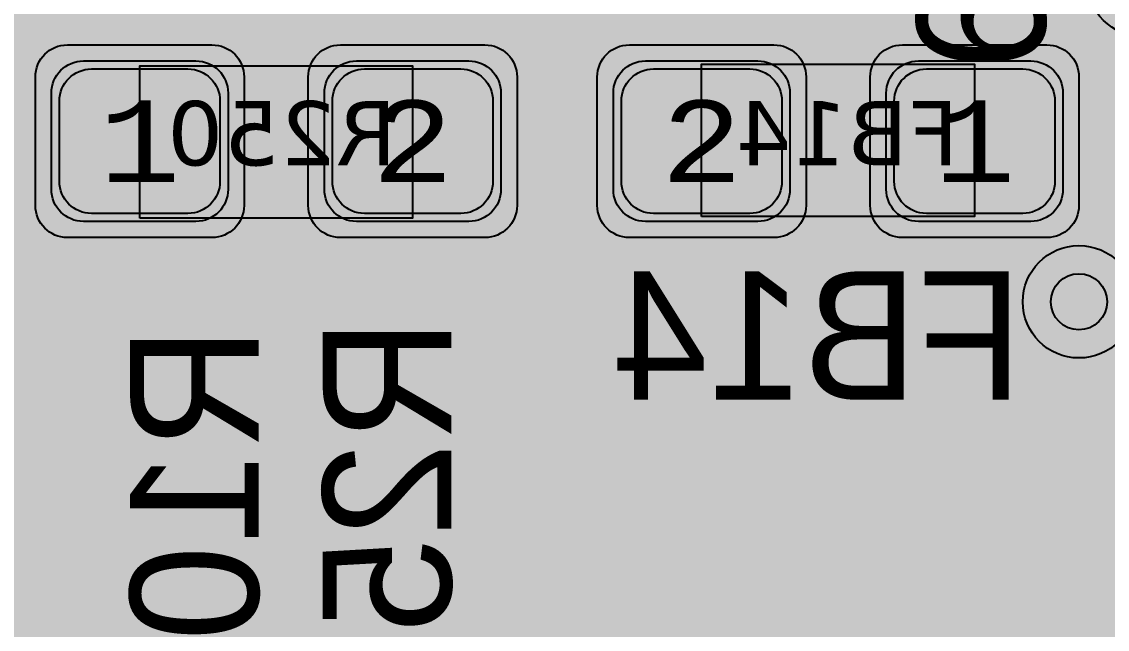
# Model space of a CAD drawing. Extents: x -98 to 119, y -207 to 98.
# Drawn here: x 27.41 to 34.18, y 15.96 to 19.74 of the extents above; entities that cross this region are included whole.
import ezdxf
from ezdxf.enums import TextEntityAlignment as Align

# ---------------------------------------------------------------- set-up
doc = ezdxf.new("R2010")
doc.units = 0
doc.header["$MEASUREMENT"] = 0
for name, color, linetype in [('ASSEMBLY_OUTLINES_BTM', 191, 'CONTINUOUS'), ('ASSEMBLY_PART_NUMBERS_BTM', 191, 'CONTINUOUS'), ('ASSEMBLY_PART_NUMBERS_TOP', 102, 'CONTINUOUS'), ('ASSEMBLY_REF_DES_BTM', 191, 'CONTINUOUS'), ('BOARD_OUTLINE', 10, 'CONTINUOUS'), ('DRILL_DRAWING', 21, 'CONTINUOUS'), ('GENERATED_SILKSCREEN_BTM', 255, 'CONTINUOUS'), ('GENERATED_SILKSCREEN_TOP', 140, 'CONTINUOUS'), ('MANUFACTURING_OUTLINES', 10, 'CONTINUOUS'), ('PART_PADS_SMD_BTM', 230, 'CONTINUOUS'), ('PIN_NUMBERS_BTM', 8, 'CONTINUOUS'), ('PIN_NUMBERS_TOP', 8, 'CONTINUOUS'), ('PLACEMENT_OUTLINES_BTM', 222, 'CONTINUOUS'), ('PLANE_DATA_LAYER_BOTTOM', 230, 'CONTINUOUS'), ('PLANE_DATA_LAYER_TOP', 150, 'CONTINUOUS'), ('PLANE_SHAPES_LAYER_BOTTOM', 230, 'CONTINUOUS'), ('PLANE_SHAPES_LAYER_TOP', 150, 'CONTINUOUS'), ('ROUTE_BORDER', 151, 'CONTINUOUS'), ('SILKSCREEN_OUTLINES_BTM', 211, 'CONTINUOUS'), ('SILKSCREEN_REF_DES_BTM', 211, 'CONTINUOUS'), ('SILKSCREEN_REF_DES_TOP', 150, 'CONTINUOUS'), ('SOLDERMASK_PADS_BTM', 12, 'CONTINUOUS'), ('SOLDERPASTE_PADS_BTM', 12, 'CONTINUOUS'), ('TRACES_LAYER_BOTTOM', 230, 'CONTINUOUS'), ('TRACES_LAYER_TOP', 150, 'CONTINUOUS'), ('VIA_HOLES_LAYER_BOTTOM', 30, 'CONTINUOUS'), ('VIA_HOLES_LAYER_TOP', 30, 'CONTINUOUS'), ('VIA_PADS_LAYER_BOTTOM', 230, 'CONTINUOUS'), ('VIA_PADS_LAYER_TOP', 150, 'CONTINUOUS')]:
    doc.layers.add(name, color=color, linetype=linetype)
doc.styles.add('COURIER_NEW', font='COUR.TTF')
doc.styles.add('VERDANA', font='verdana.TTF')
doc.styles.add('VERIBEST_GERBER_0', font='txt')

msp = doc.modelspace()

# ---------------------------------------------------------------- hatches: boundary and pattern name
at = {"layer": 'PLANE_DATA_LAYER_BOTTOM'}
h = msp.add_hatch(color=256, dxfattribs=at)
h.paths.add_polyline_path([(-96.5, 0, -1), (96.5, 0, -1)], flags=0)
h.paths.add_polyline_path([(92.251979, -7.43598, 0.72698816), (92.479659, -3.637852, -0.30860979), (92.431259, -3.566904, -0.00963525), (92.431316, -3.563968, 0.00963501), (92.5, -0.000006), (92.5, 0.000001, 0.05332526), (90.407665, 19.562826, -0.05332692), (90.405941, 19.578942), (90.405941, 19.578943, -0.23821791), (90.436919, 19.640273, 0.66175504), (89.584154, 23.221888, -0.29529758), (89.523137, 23.277841, 0.02240102), (87.08146, 31.194059, -0.0862063), (87.076996, 31.219756), (87.076996, 31.219757, -0.21018391), (87.101696, 31.275919, 0.67938251), (85.774921, 34.749845, -0.30186499), (85.705267, 34.797373, 0.04791583), (77.514669, 50.475005, -0.14530744), (77.502324, 50.516585, -0.1239887), (77.511414, 50.552678, 0.60660899), (75.516892, 53.486368, -0.27423899), (75.44586, 53.517962, 0.02152308), (70.565432, 59.806101, -0.17759524), (70.547363, 59.855368), (70.547363, 59.855369, -0.1118333), (70.5548, 59.888203, 0.66175545), (68.116894, 62.64715, -0.29529737), (68.036725, 62.667806, 0.05833458), (51.722715, 76.687749, -0.24933783), (51.689123, 76.750923), (51.689123, 76.750924, -0.06075989), (51.691357, 76.76924, 0.7149664), (48.509213, 78.818582, -0.31487112), (48.42205, 78.81342, 0.02280668), (41.042088, 82.896302, -0.28513695), (40.999698, 82.964591), (40.999698, 82.964596, -0.00424702), (40.999709, 82.965891, 0.64704661), (37.697353, 84.5176, -0.28975486), (37.616734, 84.505806, 0.05294354), (19.031563, 90.52099, -0.30833592), (18.972104, 90.582877, 0.69698225), (15.284156, 91.27756, -0.30833961), (15.206255, 91.241547, 0.02237069), (6.993138, 92.235275, -0.31520437), (6.925536, 92.290658, 0.71588806), (3.14462, 92.496703, -0.31520526), (3.0714, 92.448994, 0.06346806), (-20.215283, 90.264015, -0.32014225), (-20.296827, 90.298428, 0.72963938), (-23.995319, 89.386755, -0.32014403), (-24.051528, 89.318386, 0.01866354), (-30.645576, 87.275991, -0.30986574), (-30.72878, 87.298418, 0.70117084), (-34.249879, 85.978007, -0.00275269), (-34.249874, 85.977168, -0.30685575), (-34.29782, 85.9064, 0.04916641), (-50.410548, 77.556603, -0.32354836), (-50.499711, 77.561018, 0.73921276), (-53.660594, 75.408706, -0.07516987), (-53.657188, 75.386179), (-53.657188, 75.386178, -0.24247942), (-53.68916, 75.324127, 0.01996774), (-59.527063, 70.80098, -0.29848709), (-59.610009, 70.791065, 0.55672441), (-62.5, 69), (-62.5, 68.999999, 0.08270852), (-62.392031, 68.351756, -0.29848757), (-62.412702, 68.270818, 0.06718659), (-78.279974, 49.27977, -0.27781781), (-78.350169, 49.24438, 0.43635087), (-80.5, 47.25), (-80.5, 47.249999, 0.14146633), (-80.192238, 46.184011, -0.14146588), (-80.180512, 46.143397), (-80.180512, 46.143396, -0.13119073), (-80.190652, 46.105416, 0.01929482), (-83.506407, 39.786053, -0.3122068), (-83.581614, 39.742899, 0.43912347), (-85.75, 37.75, 0.20482962), (-85.131688, 36.303992, -0.20483071), (-85.10813, 36.248899), (-85.10813, 36.248898, -0.10091901), (-85.114214, 36.219062, 0.04809776), (-90.466303, 19.289839, -0.31487042), (-90.530154, 19.230281, 0.71496565), (-91.24073, 15.512631, -0.26937831), (-91.202277, 15.446437), (-91.202277, 15.446436, -0.04192983), (-91.203345, 15.433723, 0.01884133), (-92.106444, 8.523669, -0.32827121), (-92.166453, 8.456161, 0.35402801), (-93.75, 6.5), (-93.75, 6.499999, 0.3147083), (-92.438077, 4.622088, -0.31470689), (-92.388093, 4.55054), (-92.388093, 4.550537, -0.01228575), (-92.388185, 4.546794, 0.01229418), (-92.5, 0.00001), (-92.5, -0.000004, 0.05293339), (-90.438132, -19.421494, -0.32940864), (-90.475468, -19.504015, 0.27173254), (-91.5, -21.25, 0.40159771), (-89.586502, -23.248128, -0.32940451), (-89.516056, -23.305059, 0.02130735), (-87.207653, -30.839509, -0.32217733), (-87.232533, -30.924924, 0.23066593), (-88, -32.499999), (-88, -32.5, 0.43149503), (-85.882787, -34.496562, -0.3221788), (-85.807634, -34.544174, 0.04801617), (-77.643233, -50.277018, -0.30387878), (-77.644537, -50.3618, 0.152519), (-78, -51.499999), (-78, -51.5, 0.48198292), (-75.552374, -53.449264, -0.30388342), (-75.473145, -53.479475, 0.02199125), (-70.483925, -59.90214, -0.3186215), (-70.47622, -59.989968, 0.72539906), (-67.952631, -62.834176, -0.31862421), (-67.866344, -62.852281, 0.06239253), (-50.265124, -77.650932, -0.25435623), (-50.230332, -77.714899), (-50.230332, -77.7149, -0.03445317), (-50.231054, -77.725364, 0.03445193), (-50.25, -78), (-50.25, -78.000001, 0.60330822), (-47.119729, -79.649997, -0.29136265), (-47.037917, -79.64725, 0.02294124), (-39.54278, -83.621879, -0.2900128), (-39.499155, -83.690765), (-39.499155, -83.690766, -0.00713035), (-39.499186, -83.692939, 0.00713296), (-39.5, -83.749994), (-39.5, -83.75, 0.65808296), (-36.126004, -85.203319, -0.29776298), (-36.043963, -85.188513, 0.04901634), (-18.771876, -90.575199, -0.30186131), (-18.712566, -90.635139, 0.67938177), (-15.056336, -91.31372, -0.30186438), (-14.979467, -91.279054, 0.02174912), (-6.993138, -92.235275, -0.31520437), (-6.925536, -92.290658, 0.71588806), (-3.14462, -92.496703, -0.31520526), (-3.0714, -92.448994, 0.06250827), (19.869968, -90.340657, -0.3455664), (19.954737, -90.381493, 0.79435682), (23.75, -89.500001), (23.75, -89.499973, 0.00508686), (23.749586, -89.459281, -0.34558849), (23.806159, -89.384097, 0.02146945), (31.383958, -87.013201, -0.31444693), (31.468175, -87.035889, 0.70013084), (35, -85.75), (35, -85.749988, 0.00909926), (34.998675, -85.677212, -0.00905723), (34.998625, -85.674452), (34.998625, -85.674439, -0.3044722), (35.045955, -85.60392, 0.04798546), (50.721249, -77.353765, -0.31444166), (50.808431, -77.356288, 0.61621831), (54, -75.75), (54, -75.749999, 0.06775817), (53.927211, -75.215343, -0.06775352), (53.924438, -75.194974), (53.924438, -75.194973, -0.24153729), (53.95619, -75.13308, 0.02236582), (60.452055, -70.01285, -0.31311155), (60.538488, -70.003709, 0.71009535), (63.344013, -67.475653, -0.09971759), (63.33807, -67.446151), (63.33807, -67.44615, -0.20692806), (63.362073, -67.390635, 0.05820555), (77.187807, -50.973449, -0.31748667), (77.269693, -50.94147, 0.72222414), (79.294241, -47.729048, -0.17387366), (79.276877, -47.680625, -0.13609457), (79.287761, -47.641379, 0.02052348), (82.926938, -40.980152, -0.3530032), (83.013777, -40.939997, 0.48811211), (85.5, -39), (85.5, -38.999999, 0.2400736), (84.675602, -37.381988, -0.24007295), (84.644192, -37.320342), (84.644192, -37.320341, -0.10410562), (84.650658, -37.289623, 0.05054674), (90.411157, -19.546683, -0.32146983), (90.476988, -19.487077, 0.38127918), (92.25, -17.5, 0.2751437), (91.203224, -15.741772, -0.27514249), (91.163342, -15.674784), (91.163342, -15.674783, -0.04255495), (91.164442, -15.661882, 0.02223578), (92.195155, -7.50356, -0.31919634)], flags=0)
at = {"layer": 'PLANE_DATA_LAYER_TOP'}
h = msp.add_hatch(color=256, dxfattribs=at)
h.paths.add_polyline_path([(48, -1.6738, -0.41421356), (47.9238, -1.75), (43.3262, -1.75, -0.41421356), (43.25, -1.6738), (43.25, 5.749992, 0.41421356), (43.249992, 5.75), (42.38867, 5.75, -0.19891337), (42.334788, 5.772318), (41.003793, 7.103313, -0.13857289), (40.983563, 7.139481, 0.78915542), (39.816437, 7.139481, -0.13857289), (39.796207, 7.103313), (39.715212, 7.022318, -0.19891337), (39.66133, 7), (31.99107, 7, -0.41421356), (31.91487, 7.0762), (31.91487, 7.076201, -0.19890996), (31.937188, 7.130082), (32.220329, 7.413223, 0.19891222), (32.366776, 7.766776), (32.366776, 18.396316, -0.19890996), (32.389094, 18.450197), (33.416579, 19.477682, -0.19891337), (33.470461, 19.5), (34.046107, 19.5, -0.13857401), (34.085987, 19.488731, 0.68080486), (34.97837, 20.15965, -0.06743175), (34.975623, 20.179926, -0.41421356), (35.051823, 20.256126), (37.541395, 20.256126, -0.19891337), (37.595277, 20.233808), (39.02059, 18.808495, -0.19890996), (39.042908, 18.754614), (39.042908, 15.165975, 0.19891237), (39.152743, 14.90081), (39.314695, 14.738859, -0.19890996), (39.337013, 14.684978), (39.337013, 14.684977, -0.26745922), (39.299033, 14.619055, 0.00633186), (39.285984, 14.611268, -0.13856322), (39.246107, 14.6), (37.53867, 14.6, -0.19891337), (37.484788, 14.622318), (34.522318, 17.584788, -0.19890996), (34.5, 17.638669), (34.5, 17.646107, -0.13857401), (34.511269, 17.685987, 0.13857251), (34.6, 18, 1), (33.4, 18, 0.13857251), (33.488731, 17.685987, -0.13857401), (33.5, 17.646107), (33.5, 17.4, 0.19891222), (33.646447, 17.046447), (36.946447, 13.746447, 0.19891222), (37.3, 13.6), (39.246107, 13.6, -0.13857401), (39.285987, 13.588731, 0.42165113), (40.119057, 13.799035, -0.49256871), (40.238859, 13.814695), (40.537003, 13.516551, -0.19890996), (40.559321, 13.46267), (40.559321, 10.178738, 0.19891237), (40.669156, 9.913573), (43.75, 6.83273), (45.477682, 5.105048, -0.19890996), (45.5, 5.051167), (45.5, 4.739242, -0.53839214), (45.393793, 4.669199, 0.5383923), (44, 3.75), (44, 3.749999, 0.96517865), (45.99749, 3.679195, -0.39360831), (46.073499, 3.75), (46.801166, 3.75, -0.19891337), (46.855048, 3.727682), (47.977682, 2.605048, -0.19890996), (48, 2.551167)], flags=0)
h.paths.add_polyline_path([(43.75, 1, -1), (45.75, 1, -1)], flags=0)
at = {"layer": 'PLANE_SHAPES_LAYER_BOTTOM'}
h = msp.add_hatch(color=256, dxfattribs=at)
h.paths.add_polyline_path([(-96.5, 0, -1), (96.5, 0, -1)], flags=0)
h.paths.add_polyline_path([(-92.5, 0, -1), (92.5, 0, -1)], flags=0)
at = {"layer": 'PLANE_SHAPES_LAYER_TOP'}
h = msp.add_hatch(color=256, dxfattribs=at)
h.paths.add_polyline_path([(-96.31345, 0, -1), (96.81345, 0, -1)], flags=0)
h.paths.add_polyline_path([(-92.25, 0, -1), (92.75, 0, -1)], flags=0)
h = msp.add_hatch(color=256, dxfattribs=at)
h.paths.add_polyline_path([(46.25, -35.15), (43.875, -38), (28.75, -38), (32.25, -34.5), (32.25, -30.5), (35.75, -30.5), (35.75, -27), (14.25, -27), (14.25, -24), (-10, -24), (-10, -18.75), (1.75, -18.75), (1.75, -9.25), (-10, -9.25), (-10, 32.75), (1.75, 32.75), (1.75, 34.25), (20.25, 34.25), (20.25, 25.25), (22.25, 23.25), (34.5, 23.25), (34.5, -26.5), (41.25, -26.5), (41.25, -20.5), (46.25, -20.5)])
h.paths.add_polyline_path([(-8.75, 10.25), (-8.75, 19.5), (1.25, 19.5), (1.25, 10.25)], flags=16)
h.paths.add_polyline_path([(6, 27.25), (6, 29.75), (15.45, 29.75), (15.45, 27.25)], flags=16)
at = {"layer": 'VIA_HOLES_LAYER_BOTTOM'}
h = msp.add_hatch(color=256, dxfattribs=at)
edge = h.paths.add_edge_path()
edge.add_arc((34, 18), 0.175, 0, 360)
at = {"layer": 'VIA_HOLES_LAYER_TOP'}
h = msp.add_hatch(color=256, dxfattribs=at)
edge = h.paths.add_edge_path()
edge.add_arc((34, 18), 0.175, 0, 360)

# ---------------------------------------------------------------- linework, layer by layer
at = {"layer": 'ASSEMBLY_OUTLINES_BTM'}
for points in [[(31.65, 18.53), (31.65, 19.48), (33.35, 19.48), (33.35, 18.53)], [(28.15, 18.52), (28.15, 19.47), (29.85, 19.47), (29.85, 18.52)]]:
    msp.add_lwpolyline(points, close=True, dxfattribs=at)
at = {"layer": 'BOARD_OUTLINE', "const_width": 0.1}
msp.add_lwpolyline([(-97.5, 0, -1), (97.5, 0, -1)], format="xyb", close=True, dxfattribs=at)
at = {"layer": 'GENERATED_SILKSCREEN_BTM', "const_width": 0.15}
for points in [[(29.283844, 19.470005, 0.00001164), (29.283836, 19.469995), (28.716164, 19.469995, 0.00001164), (28.716156, 19.470005), (29.283844, 19.470005)], [(32.792098, 19.480005, 0.00001223), (32.792089, 19.479995), (32.207911, 19.479995, 0.00001223), (32.207902, 19.480005), (32.792098, 19.480005)], [(29.292098, 18.519995), (28.707902, 18.519995, 0.00001223), (28.707911, 18.520005), (29.292089, 18.520005, 0.00001223), (29.292098, 18.519995)], [(32.783844, 18.529995), (32.216156, 18.529995, 0.00001164), (32.216164, 18.530005), (32.783836, 18.530005, 0.00001164), (32.783844, 18.529995)]]:
    msp.add_lwpolyline(points, format="xyb", dxfattribs=at)
for points in [[(31.9152, 17.4092), (31.9216, 17.4076), (31.9256, 17.4044), (31.9272, 17.3988), (31.928, 17.3924), (31.9272, 17.3868), (31.9256, 17.3812), (31.9216, 17.3772), (31.9152, 17.3764), (31.6032, 17.3764), (31.5976, 17.3772), (31.5928, 17.3812), (31.5904, 17.3868), (31.5896, 17.3924), (31.5904, 17.3988), (31.5928, 17.4044), (31.5976, 17.4076), (31.6032, 17.4092), (31.744, 17.4092), (31.744, 18.1604), (31.7448, 18.166), (31.7472, 18.17), (31.7512, 18.1724), (31.7568, 18.1732), (31.7608, 18.174), (31.7648, 18.174), (31.768, 18.1724), (31.7712, 18.1692), (31.9272, 17.95), (31.9288, 17.9468), (31.9296, 17.9444), (31.9296, 17.9388), (31.9272, 17.934), (31.9232, 17.93), (31.9184, 17.9268), (31.9128, 17.9252), (31.9096, 17.9252), (31.9072, 17.926), (31.9032, 17.9308), (31.7752, 18.11), (31.7752, 17.4092), (31.9152, 17.4092)], [(31.2472, 17.6676), (30.8168, 18.0964), (30.8168, 17.6676), (31.2472, 17.6676)], [(30.8168, 17.3924), (30.816, 17.386), (30.812, 17.382), (30.8064, 17.3796), (30.8008, 17.3788), (30.7952, 17.3796), (30.7904, 17.382), (30.7864, 17.386), (30.7848, 17.3924), (30.7848, 17.6348), (30.7472, 17.6348), (30.7416, 17.6364), (30.7368, 17.6396), (30.7344, 17.6452), (30.7336, 17.6508), (30.7344, 17.6572), (30.7368, 17.6628), (30.7416, 17.6668), (30.7472, 17.6676), (30.7848, 17.6676), (30.7848, 18.138), (30.7856, 18.142), (30.788, 18.1452), (30.7912, 18.1484), (30.7952, 18.1508), (30.8, 18.1524), (30.8048, 18.1532), (30.8088, 18.1524), (30.8128, 18.1492), (31.2984, 17.6636), (31.3016, 17.6588), (31.3032, 17.654), (31.3024, 17.6492), (31.2992, 17.6436), (31.2976, 17.6396), (31.2944, 17.6372), (31.2912, 17.6356), (31.2872, 17.6348), (30.8168, 17.6348), (30.8168, 17.3924)], [(32.2416, 18.0564), (32.3448, 18.1708), (32.3504, 18.1748), (32.356, 18.1764), (32.7712, 18.1764), (32.7768, 18.1748), (32.7816, 18.1708), (32.7856, 18.166), (32.7872, 18.1604), (32.7872, 17.8108), (32.7872, 17.8084), (32.7872, 17.806), (32.7872, 17.3924), (32.7856, 17.3868), (32.7816, 17.3812), (32.7768, 17.3772), (32.7712, 17.3764), (32.3512, 17.3764), (32.22, 17.4908), (32.2168, 17.4956), (32.2152, 17.502), (32.2152, 17.6732), (32.3328, 17.806), (32.2488, 17.8732), (32.2464, 17.8764), (32.244, 17.8804), (32.2424, 17.8844), (32.2416, 17.8868), (32.2416, 18.0564)], [(32.7536, 18.1436), (32.364, 18.1436), (32.2744, 18.0436), (32.2744, 17.8956), (32.3632, 17.8244), (32.7536, 17.8244), (32.7536, 18.1436)], [(32.9872, 18.1436), (32.9816, 18.1452), (32.9768, 18.1484), (32.9744, 18.154), (32.9736, 18.1596), (32.9744, 18.166), (32.9768, 18.1708), (32.9816, 18.1748), (32.9872, 18.1764), (33.5272, 18.1764), (33.5328, 18.1748), (33.5376, 18.1708), (33.5416, 18.166), (33.5432, 18.1604), (33.5432, 17.3924), (33.5416, 17.3868), (33.5376, 17.382), (33.5328, 17.3796), (33.5272, 17.3788), (33.5208, 17.3796), (33.5152, 17.382), (33.5112, 17.3868), (33.5096, 17.3924), (33.5096, 17.7964), (33.1472, 17.7964), (33.1416, 17.7972), (33.1368, 17.8012), (33.1344, 17.8068), (33.1336, 17.8124), (33.1344, 17.818), (33.1368, 17.8236), (33.1416, 17.8276), (33.1472, 17.8292), (33.5096, 17.8292), (33.5096, 18.1436), (32.9872, 18.1436)], [(29.5908, 17.2256), (29.5892, 17.2232), (29.5852, 17.2224), (29.5812, 17.22), (29.5772, 17.22), (29.4124, 17.22), (29.4084, 17.22), (29.406, 17.2224), (29.4036, 17.2224), (29.4028, 17.2232), (29.402, 17.224), (29.3996, 17.2256), (29.29, 17.3616), (29.2884, 17.3656), (29.2876, 17.368), (29.2868, 17.372), (29.2868, 17.7752), (29.2884, 17.7824), (29.2924, 17.7864), (29.2972, 17.7912), (29.3028, 17.7928), (30.0708, 17.7928), (30.0772, 17.7912), (30.0812, 17.7872), (30.0836, 17.7824), (30.0844, 17.7768), (30.0836, 17.7704), (30.0812, 17.7648), (30.0772, 17.7608), (30.0708, 17.7592), (29.7028, 17.7592), (29.7028, 17.3832), (30.0756, 17.252), (30.0812, 17.2488), (30.0844, 17.2432), (30.0852, 17.2368), (30.0836, 17.232), (30.0812, 17.2272), (30.0764, 17.2232), (30.0716, 17.2208), (30.0652, 17.2224), (29.6924, 17.3536), (29.5908, 17.2256)], [(32.7536, 17.7916), (32.3648, 17.7916), (32.2472, 17.6596), (32.2472, 17.5092), (32.3632, 17.4092), (32.7536, 17.4092), (32.7536, 17.7916)], [(28.3908, 17.1756), (28.3892, 17.1732), (28.3852, 17.1724), (28.3812, 17.17), (28.3772, 17.17), (28.2124, 17.17), (28.2084, 17.17), (28.206, 17.1724), (28.2036, 17.1724), (28.2028, 17.1732), (28.202, 17.174), (28.1996, 17.1756), (28.09, 17.3116), (28.0884, 17.3156), (28.0876, 17.318), (28.0868, 17.322), (28.0868, 17.7252), (28.0884, 17.7324), (28.0924, 17.7364), (28.0972, 17.7412), (28.1028, 17.7428), (28.8708, 17.7428), (28.8772, 17.7412), (28.8812, 17.7372), (28.8836, 17.7324), (28.8844, 17.7268), (28.8836, 17.7204), (28.8812, 17.7148), (28.8772, 17.7108), (28.8708, 17.7092), (28.5028, 17.7092), (28.5028, 17.3332), (28.8756, 17.202), (28.8812, 17.1988), (28.8844, 17.1932), (28.8852, 17.1868), (28.8836, 17.182), (28.8812, 17.1772), (28.8764, 17.1732), (28.8716, 17.1708), (28.8652, 17.1724), (28.4924, 17.3036), (28.3908, 17.1756)], [(28.1196, 17.7092), (28.1196, 17.326), (28.2204, 17.202), (28.3692, 17.202), (28.4708, 17.326), (28.4708, 17.7092), (28.1196, 17.7092)], [(29.3196, 17.7592), (29.3196, 17.376), (29.4204, 17.252), (29.5692, 17.252), (29.6708, 17.376), (29.6708, 17.7592), (29.3196, 17.7592)], [(34.2996, 17.3844), (34.19, 17.25), (34.1892, 17.2476), (34.1884, 17.2452), (34.1876, 17.2444), (34.1868, 17.2412), (34.1868, 16.9716), (34.1876, 16.9676), (34.1884, 16.966), (34.1892, 16.9636), (34.19, 16.9612), (34.2996, 16.826)], [(34.326, 16.8452), (34.2196, 16.9772), (34.2196, 17.2356), (34.3204, 17.3588)], [(29.29, 16.6048), (29.3996, 16.4704), (29.4036, 16.468), (29.4068, 16.4672), (29.4092, 16.4656), (29.4124, 16.4648), (29.522, 16.4648), (29.5244, 16.4656), (29.53, 16.4672), (29.534, 16.468), (29.5356, 16.4704), (29.9684, 17.0032), (30.054, 17.0032), (30.054, 16.4808), (30.0556, 16.4752), (30.0588, 16.4704), (30.0644, 16.468), (30.0708, 16.4672), (30.0764, 16.468), (30.082, 16.4704), (30.0852, 16.4752), (30.0868, 16.4808), (30.0868, 17.02), (30.0852, 17.0264), (30.0812, 17.0304), (30.0772, 17.0344), (30.0708, 17.036), (29.9612, 17.036), (29.9588, 17.0352), (29.9532, 17.0336), (29.9508, 17.032), (29.9492, 17.0304), (29.9476, 17.0288), (29.514, 16.4968), (29.4204, 16.4968), (29.3196, 16.6216), (29.3196, 16.88), (29.426, 17.0104), (29.4276, 17.016), (29.4268, 17.0208), (29.4244, 17.0264), (29.4196, 17.0296), (29.4148, 17.0328), (29.4092, 17.0336), (29.4036, 17.0328), (29.3996, 17.0288), (29.29, 16.8944), (29.2892, 16.8912), (29.2884, 16.8888), (29.2876, 16.888), (29.2868, 16.8848), (29.2868, 16.6152), (29.2876, 16.612), (29.2876, 16.6112), (29.2884, 16.6104), (29.2892, 16.608), (29.29, 16.6048)], [(28.854, 16.8708), (28.8556, 16.8772), (28.8588, 16.8804), (28.8644, 16.8828), (28.8708, 16.8836), (28.8764, 16.8828), (28.882, 16.8804), (28.886, 16.8772), (28.8868, 16.8708), (28.8868, 16.5588), (28.886, 16.5532), (28.882, 16.5484), (28.8764, 16.546), (28.8708, 16.5452), (28.8644, 16.546), (28.8588, 16.5484), (28.8556, 16.5532), (28.854, 16.5588), (28.854, 16.6996), (28.1028, 16.6996), (28.0972, 16.7004), (28.0932, 16.7028), (28.0908, 16.7068), (28.09, 16.7124), (28.0892, 16.7164), (28.0892, 16.7204), (28.0908, 16.7236), (28.094, 16.7268), (28.3132, 16.8828), (28.3188, 16.8852), (28.3244, 16.8852), (28.3292, 16.8828), (28.3332, 16.8788), (28.3364, 16.874), (28.338, 16.8684), (28.338, 16.8652), (28.3364, 16.8628), (28.3348, 16.8604), (28.3324, 16.8588), (28.1532, 16.7308), (28.854, 16.7308), (28.854, 16.8708)], [(34.4324, 16.51), (34.2532, 16.382), (34.954, 16.382)], [(34.954, 16.3508), (34.2028, 16.3508), (34.1972, 16.3516), (34.1932, 16.354), (34.1908, 16.358), (34.19, 16.3636), (34.1892, 16.3676), (34.1892, 16.3716), (34.1908, 16.3748), (34.194, 16.378), (34.4132, 16.534)], [(28.1996, 16.2508), (28.09, 16.1164), (28.0892, 16.1132), (28.0884, 16.1108), (28.0876, 16.11), (28.0868, 16.1068), (28.0868, 15.8372)], [(28.2204, 16.2252), (28.7532, 16.2252), (28.7932, 16.178), (28.162, 15.7908), (28.1196, 15.8436), (28.1196, 16.102), (28.2204, 16.2252)], [(28.8868, 15.8372), (28.8868, 16.1068), (28.886, 16.11), (28.8852, 16.1132), (28.8836, 16.1164), (28.774, 16.2508), (28.7724, 16.2524), (28.7716, 16.254), (28.7692, 16.2556), (28.7636, 16.2572), (28.7612, 16.258), (28.2124, 16.258), (28.2092, 16.2572), (28.2068, 16.2556), (28.2036, 16.254), (28.1996, 16.2508)], [(29.2868, 15.7248), (29.2868, 16.2648), (29.2884, 16.2704), (29.2924, 16.2744), (29.2972, 16.2792), (29.3028, 16.2808), (29.6876, 16.2808), (29.6932, 16.28), (29.6972, 16.2776), (29.6996, 16.2744), (29.7012, 16.2688), (29.7028, 16.2648), (29.7036, 16.2616), (29.7028, 16.2576), (29.7004, 16.2544), (29.594, 16.124), (29.594, 15.8656)], [(29.562, 16.1296), (29.5628, 16.1328), (29.5636, 16.1352), (29.5652, 16.1384), (29.6532, 16.2472), (29.3196, 16.2472), (29.3196, 15.7248)], [(30.0532, 15.8656), (30.0532, 16.124), (29.9476, 16.2544), (29.9452, 16.26), (29.9452, 16.2648), (29.9484, 16.2696), (29.9524, 16.2744), (29.958, 16.2776), (29.9636, 16.2784), (29.9668, 16.2784), (29.9692, 16.2776), (29.9732, 16.2736), (30.0836, 16.1384), (30.0852, 16.136), (30.0852, 16.1328), (30.0868, 16.1296), (30.0868, 15.86)], [(28.814, 16.1524), (28.854, 16.102), (28.854, 15.8436), (28.7532, 15.7188), (28.2204, 15.7188), (28.1828, 15.766), (28.814, 16.1524)], [(29.562, 15.86), (29.562, 16.1296)]]:
    msp.add_lwpolyline(points, dxfattribs=at)
at = {"layer": 'GENERATED_SILKSCREEN_TOP', "const_width": 0.15}
for points in [[(29.3308, 20.1204), (29.1268, 20.1204), (29.026, 19.9972), (29.026, 19.7388), (29.1268, 19.614), (29.3308, 19.614), (29.4324, 19.7388), (29.4324, 19.9972), (29.3308, 20.1204)], [(29.4644, 20.002), (29.4644, 19.7324), (29.4636, 19.7292), (29.4628, 19.7284), (29.4628, 19.7276), (29.462, 19.7252), (29.4612, 19.722), (29.3524, 19.5876), (29.3508, 19.5868), (29.3492, 19.5852), (29.3484, 19.5844), (29.3468, 19.5844), (29.3412, 19.5828), (29.3388, 19.582), (29.1188, 19.582), (29.1148, 19.5828), (29.1116, 19.5844), (29.1084, 19.5852), (29.106, 19.5876), (28.9964, 19.722), (28.9948, 19.726), (28.994, 19.7268), (28.994, 19.7284), (28.994, 19.73), (28.9932, 19.7308), (28.9932, 19.7324), (28.9932, 20.002)], [(29.79, 19.722), (29.6804, 19.5876), (29.6764, 19.5836), (29.67, 19.5828), (29.666, 19.5836), (29.662, 19.5852), (29.658, 19.5876), (29.6548, 19.5916), (29.6524, 19.5956), (29.6516, 19.5996), (29.6516, 19.6036), (29.654, 19.6068), (29.7604, 19.738), (29.7604, 19.9972)], [(29.7932, 20.002), (29.7932, 19.7324), (29.7924, 19.7292), (29.7924, 19.7284), (29.7916, 19.7276), (29.7908, 19.7252), (29.79, 19.722)], [(32.9964, 19.51), (33.106, 19.6444), (33.11, 19.6484), (33.1148, 19.6492), (33.1204, 19.6484), (33.126, 19.6452), (33.1308, 19.642), (33.1332, 19.6364), (33.134, 19.6316), (33.1324, 19.626), (33.026, 19.4956), (33.026, 19.2372), (33.1268, 19.1124), (33.414, 19.1124), (33.326, 19.2212), (33.3244, 19.2244), (33.3236, 19.2252), (33.3228, 19.2276), (33.3228, 19.2308), (33.3228, 19.5004), (33.3228, 19.5036), (33.3252, 19.5084), (33.326, 19.51), (33.4348, 19.6444), (33.4356, 19.646), (33.4372, 19.6476), (33.4396, 19.6492), (33.4452, 19.6508), (33.4484, 19.6516), (33.6676, 19.6516), (33.6716, 19.6508), (33.6748, 19.6492), (33.6772, 19.6476), (33.678, 19.646), (33.6804, 19.6444), (33.79, 19.51), (33.7908, 19.5068), (33.7916, 19.5044), (33.7924, 19.5036), (33.7932, 19.5004), (33.7932, 19.2308), (33.7924, 19.2276), (33.7924, 19.2268), (33.7916, 19.226), (33.7908, 19.2236), (33.79, 19.2204), (33.6804, 19.086), (33.6772, 19.0836), (33.6732, 19.0828), (33.6708, 19.0812), (33.6676, 19.0804), (33.1188, 19.0804), (33.1164, 19.0812), (33.1108, 19.0828), (33.1092, 19.0836), (33.106, 19.086), (32.9964, 19.2204), (32.9948, 19.2244), (32.994, 19.2252), (32.994, 19.2268), (32.994, 19.2284), (32.9932, 19.2292), (32.9932, 19.2308), (32.9932, 19.5004), (32.994, 19.5036), (32.9948, 19.5068), (32.9964, 19.51)], [(33.6596, 19.6188), (33.4564, 19.6188), (33.3548, 19.4956), (33.3548, 19.2372), (33.4564, 19.1124), (33.6596, 19.1124), (33.7604, 19.2372), (33.7604, 19.4956), (33.6596, 19.6188)]]:
    msp.add_lwpolyline(points, dxfattribs=at)
at = {"layer": 'MANUFACTURING_OUTLINES'}
msp.add_circle((0, 0), 97.575405, dxfattribs=at)
at = {"layer": 'PART_PADS_SMD_BTM'}
for points in [[(27.6, 19.3, -0.41421356), (27.8, 19.5), (28.5, 19.5, -0.41421356), (28.7, 19.3), (28.7, 18.7, -0.41421356), (28.5, 18.5), (27.8, 18.5, -0.41421356), (27.6, 18.7)], [(29.3, 19.3, -0.41421356), (29.5, 19.5), (30.2, 19.5, -0.41421356), (30.4, 19.3), (30.4, 18.7, -0.41421356), (30.2, 18.5), (29.5, 18.5, -0.41421356), (29.3, 18.7)], [(32.2, 18.7, -0.41421356), (32, 18.5), (31.3, 18.5, -0.41421356), (31.1, 18.7), (31.1, 19.3, -0.41421356), (31.3, 19.5), (32, 19.5, -0.41421356), (32.2, 19.3)], [(33.9, 18.7, -0.41421356), (33.7, 18.5), (33, 18.5, -0.41421356), (32.8, 18.7), (32.8, 19.3, -0.41421356), (33, 19.5), (33.7, 19.5, -0.41421356), (33.9, 19.3)]]:
    msp.add_lwpolyline(points, format="xyb", close=True, dxfattribs=at)
at = {"layer": 'PLACEMENT_OUTLINES_BTM'}
for points in [[(31.65, 18.53), (31.65, 19.48), (33.35, 19.48), (33.35, 18.53)], [(28.15, 18.52), (28.15, 19.47), (29.85, 19.47), (29.85, 18.52)]]:
    msp.add_lwpolyline(points, close=True, dxfattribs=at)
at = {"layer": 'ROUTE_BORDER'}
msp.add_circle((0, 0), 96.5, dxfattribs=at)
at = {"layer": 'SILKSCREEN_OUTLINES_BTM'}
for points in [[(31.65, 18.53), (31.65, 19.48), (33.35, 19.48), (33.35, 18.53)], [(28.15, 18.52), (28.15, 19.47), (29.85, 19.47), (29.85, 18.52)]]:
    msp.add_lwpolyline(points, close=True, dxfattribs=at)
at = {"layer": 'SOLDERMASK_PADS_BTM'}
for points in [[(27.5, 19.4, -0.41421356), (27.7, 19.6), (28.6, 19.6, -0.41421356), (28.8, 19.4), (28.8, 18.6, -0.41421356), (28.6, 18.4), (27.7, 18.4, -0.41421356), (27.5, 18.6)], [(29.2, 19.4, -0.41421356), (29.4, 19.6), (30.3, 19.6, -0.41421356), (30.5, 19.4), (30.5, 18.6, -0.41421356), (30.3, 18.4), (29.4, 18.4, -0.41421356), (29.2, 18.6)], [(32.3, 18.6, -0.41421356), (32.1, 18.4), (31.2, 18.4, -0.41421356), (31, 18.6), (31, 19.4, -0.41421356), (31.2, 19.6), (32.1, 19.6, -0.41421356), (32.3, 19.4)], [(34, 18.6, -0.41421356), (33.8, 18.4), (32.9, 18.4, -0.41421356), (32.7, 18.6), (32.7, 19.4, -0.41421356), (32.9, 19.6), (33.8, 19.6, -0.41421356), (34, 19.4)]]:
    msp.add_lwpolyline(points, format="xyb", close=True, dxfattribs=at)
at = {"layer": 'SOLDERPASTE_PADS_BTM'}
for points in [[(27.65, 19.25, -0.41421356), (27.85, 19.45), (28.45, 19.45, -0.41421356), (28.65, 19.25), (28.65, 18.75, -0.41421356), (28.45, 18.55), (27.85, 18.55, -0.41421356), (27.65, 18.75)], [(29.35, 19.25, -0.41421356), (29.55, 19.45), (30.15, 19.45, -0.41421356), (30.35, 19.25), (30.35, 18.75, -0.41421356), (30.15, 18.55), (29.55, 18.55, -0.41421356), (29.35, 18.75)], [(32.15, 18.75, -0.41421356), (31.95, 18.55), (31.35, 18.55, -0.41421356), (31.15, 18.75), (31.15, 19.25, -0.41421356), (31.35, 19.45), (31.95, 19.45, -0.41421356), (32.15, 19.25)], [(33.85, 18.75, -0.41421356), (33.65, 18.55), (33.05, 18.55, -0.41421356), (32.85, 18.75), (32.85, 19.25, -0.41421356), (33.05, 19.45), (33.65, 19.45, -0.41421356), (33.85, 19.25)]]:
    msp.add_lwpolyline(points, format="xyb", close=True, dxfattribs=at)
at = {"layer": 'TRACES_LAYER_BOTTOM'}
for points, const_width in [([(43.55, 25.385), (42.5, 25.385), (40.907415, 23.792415), (40.907415, 19.676469), (42.325, 18.258884), (42.325, 17.741116), (41.958884, 17.375), (12.821876, 17.375), (12.021876, 18.175), (11.05, 18.175)], 0.25), ([(43.55, 24.115), (42.5, 24.115), (41.307415, 22.922415), (41.307415, 19.842155), (42.725, 18.42457), (42.725, 17.57543), (42.12457, 16.975), (12.65619, 16.975), (12.10619, 17.525), (11.05, 17.525)], 0.25), ([(11.05, 16.875), (12.190504, 16.875), (12.490504, 16.575), (42.290256, 16.575), (43.125, 17.409744), (43.125, 18.590256), (41.707415, 20.007841), (41.707415, 22.052415), (42.5, 22.845), (43.55, 22.845)], 0.25), ([(11.05, 16.225), (12.144327, 16.225), (12.194327, 16.175), (42.455942, 16.175), (43.525, 17.244058), (43.525, 18.755942), (42.226465, 20.054477), (42.226465, 21.301465), (42.5, 21.575), (43.55, 21.575)], 0.25), ([(22.5, 19.65), (22.5, 18.825), (22.900167, 18.424833), (26.864076, 18.424833), (27.439243, 19), (28.15, 19)], 0.35), ([(34, 18), (33.771074, 18), (33.35, 18.421074), (33.35, 19)], 0.5), ([(31.65, 19), (29.85, 19)], 0.35), ([(33.35, 19), (33.3, 19), (32.227545, 17.927545), (16.956336, 17.927545), (16.883881, 18), (16, 18)], 0.25)]:
    msp.add_lwpolyline(points, dxfattribs=dict(at, const_width=const_width))
at = {"layer": 'TRACES_LAYER_TOP', "const_width": 0.5}
for points in [[(30.6, 6.5), (30.6, 6.519768), (30.619768, 6.519768), (31.866776, 7.766776), (31.866776, 18.634985), (33.231791, 20), (34.4, 20)], [(34, 18), (34, 17.4), (37.3, 14.1), (39.6, 14.1)]]:
    msp.add_lwpolyline(points, dxfattribs=at)
at = {"layer": 'VIA_HOLES_LAYER_BOTTOM'}
msp.add_circle((34, 18), 0.175, dxfattribs=at)
at = {"layer": 'VIA_HOLES_LAYER_TOP'}
msp.add_circle((34, 18), 0.175, dxfattribs=at)
at = {"layer": 'VIA_PADS_LAYER_BOTTOM'}
for centre in [(34.4, 20), (34, 18)]:
    msp.add_circle(centre, 0.35, dxfattribs=at)
at = {"layer": 'VIA_PADS_LAYER_TOP'}
for centre in [(34.4, 20), (34, 18)]:
    msp.add_circle(centre, 0.35, dxfattribs=at)

# ---------------------------------------------------------------- texts
at = {"layer": 'ASSEMBLY_PART_NUMBERS_BTM', "style": 'VERIBEST_GERBER_0', "text_generation_flag": 2}
for s, p in [('CL10B104KB8SFNC', (32.46, 31.75)), ('GRM1885C1H102JA01D', (28.71, 28.25))]:
    msp.add_text(s, height=2.032, rotation=90, dxfattribs=at).set_placement(p, align=Align.TOP_LEFT)
for s, p in [('ERJ-3EKF10R0V', (29, 21.54)), ('MMZ1608A182B', (35.75, 21.54)), ('ERJ-3EKF2100V', (32.25, 21.46)), ('ERJ-3EKF6200V', (50.5, 21.29)), ('MMZ1608A182B', (32.5, 17.96)), ('MMZ1608A182B', (32.5, 16.46)), ('ERJ-3EKF10R0V', (39, 16.46))]:
    msp.add_text(s, height=2.032, dxfattribs=at).set_placement(p, align=Align.TOP_LEFT)
at = {"layer": 'ASSEMBLY_PART_NUMBERS_TOP', "style": 'VERIBEST_GERBER_0'}
for p in [(28.21, 24.25), (30.71, 23.75)]:
    msp.add_text('ERJ-3GEY0R00V', height=2.032, rotation=270, dxfattribs=at).set_placement(p, align=Align.TOP_LEFT)
at = {"layer": 'ASSEMBLY_REF_DES_BTM', "style": 'VERDANA', "text_generation_flag": 2}
for s, p in [('R250', (29.75, 19.25)), ('FB14', (33.25, 19.25))]:
    msp.add_text(s, height=0.4, dxfattribs=at).set_placement(p, align=Align.TOP_LEFT)
at = {"layer": 'DRILL_DRAWING', "style": 'VERIBEST_GERBER_0'}
for p in [(34.4, 20), (34, 18)]:
    msp.add_text('A', height=2, dxfattribs=at).set_placement(p, align=Align.MIDDLE_CENTER)
at = {"layer": 'PIN_NUMBERS_BTM', "style": 'COURIER_NEW'}
for s, p in [('1', (28.15, 19)), ('2', (29.85, 19)), ('2', (31.65, 19)), ('1', (33.35, 19))]:
    msp.add_text(s, height=0.508, dxfattribs=at).set_placement(p, align=Align.MIDDLE_CENTER)
at = {"layer": 'PIN_NUMBERS_TOP', "style": 'COURIER_NEW'}
for s, p in [('1', (28.15, 19)), ('2', (29.85, 19)), ('2', (31.65, 19)), ('1', (33.35, 19))]:
    msp.add_text(s, height=0.508, dxfattribs=at).set_placement(p, align=Align.MIDDLE_CENTER)
at = {"layer": 'SILKSCREEN_REF_DES_BTM', "style": 'VERIBEST_GERBER_0', "text_generation_flag": 2}
msp.add_text('FB14', height=0.8, dxfattribs=at).set_placement((33.65, 18.19), align=Align.TOP_LEFT)
for s, p in [('R259', (29.29, 17.9)), ('R101', (28.09, 17.85))]:
    msp.add_text(s, height=0.8, rotation=90, dxfattribs=at).set_placement(p, align=Align.TOP_LEFT)
at = {"layer": 'SILKSCREEN_REF_DES_TOP', "style": 'VERIBEST_GERBER_0'}
msp.add_text('R199', height=0.8, rotation=270, dxfattribs=at).set_placement((33.79, 22), align=Align.TOP_LEFT)

doc.saveas('drawing.dxf')
